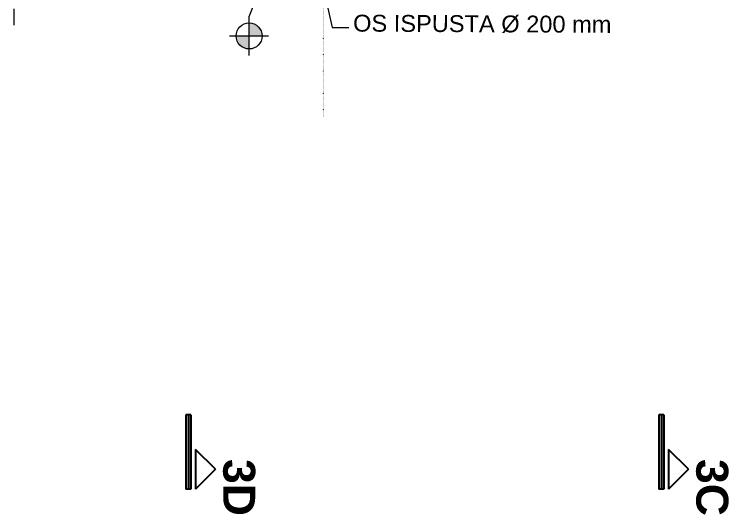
# Model space of a CAD drawing. Header units: millimetres. Extents: x 47631 to 558803, y 29659 to 315570.
# Drawn here: x 488596 to 497053, y 294874 to 300802 of the extents above; entities that cross this region are included whole.
import ezdxf

# ---------------------------------------------------------------- set-up
doc = ezdxf.new("R2010")
doc.units = ezdxf.units.MM
doc.linetypes.add('GP kota 13.83_20.63_22.63_PBS_arhitektura$0$DOT', pattern=[6.35, 0, -6.35])
doc.styles.add('GP kota 13.83_20.63_22.63_PBS_arhitektura$0$KOTE', font='arial.ttf')
doc.styles.add('GP kota 13.83_20.63_22.63_PBS_arhitektura$0$PRESJEK', font='arialbd.ttf', dxfattribs={"width": 0.7, "height": 75})
doc.styles.add('GP kota 13.83_20.63_22.63_PBS_arhitektura$0$Standard', font='arial.ttf')

msp = doc.modelspace()

# ---------------------------------------------------------------- hatches: boundary and pattern name
at = {"linetype": 'Continuous', "lineweight": 20}
h = msp.add_hatch(color=2, dxfattribs=at)
h.paths.add_polyline_path([(491375.2, 300390.6), (491375.2, 300544.6), (491221.3, 300544.6, 0.414214)])
h.paths.add_polyline_path([(491529.2, 300544.6, 0.414214), (491375.2, 300698.5), (491375.2, 300544.6)])
at = {"linetype": 'Continuous', "lineweight": 30}
for points in [[(490627.4, 295178.3), (490656.8, 295178.3), (490656.8, 296055.6), (490627.4, 296055.6)], [(490686.2, 296055.6), (490656.8, 296055.6), (490656.8, 295178.3), (490686.2, 295178.3)], [(496227.4, 295178.3), (496256.8, 295178.3), (496256.8, 296055.6), (496227.4, 296055.6)], [(496286.2, 296055.6), (496256.8, 296055.6), (496256.8, 295178.3), (496286.2, 295178.3)]]:
    msp.add_hatch(color=5, dxfattribs=at).paths.add_polyline_path(points)

# ---------------------------------------------------------------- linework, layer by layer
at = {"color": 2, "linetype": 'Continuous', "lineweight": 20}
for p, q in [((491375.2, 300775.5), (491873.9, 301985.4)), ((492072.5, 301954.8), (492359.5, 300646.8)), ((491375.2, 300313.6), (491375.2, 300775.5)), ((492359.5, 300646.8), (492554.7, 300646.8)), ((491144.3, 300544.6), (491606.2, 300544.6))]:
    msp.add_line(p, q, dxfattribs=at)
at = {"color": 2, "linetype": 'GP kota 13.83_20.63_22.63_PBS_arhitektura$0$DOT', "lineweight": 20}
msp.add_line((492256.8, 299587.9), (492256.8, 300988.1), dxfattribs=at)
at = {"color": 8, "linetype": 'Continuous', "lineweight": 9}
msp.add_line((488595.7, 300672.3), (488595.7, 300867.4), dxfattribs=at)
at = {"color": 5, "linetype": 'Continuous', "lineweight": 30}
for p, q in [((490686.2, 296055.6), (490627.4, 296055.6)), ((490627.4, 296055.6), (490627.4, 295178.3)), ((490656.8, 296055.6), (490656.8, 295178.3)), ((490686.2, 296055.6), (490686.2, 295178.3)), ((496286.2, 296055.6), (496227.4, 296055.6)), ((496227.4, 296055.6), (496227.4, 295178.3)), ((496256.8, 296055.6), (496256.8, 295178.3)), ((496286.2, 296055.6), (496286.2, 295178.3)), ((490977.5, 295412.8), (490742.3, 295648)), ((490742.3, 295648), (490742.3, 295177.6)), ((496577.5, 295412.8), (496342.3, 295648)), ((496342.3, 295648), (496342.3, 295177.6)), ((490977.5, 295412.8), (490742.3, 295177.6)), ((496577.5, 295412.8), (496342.3, 295177.6)), ((490686.2, 295178.3), (490627.4, 295178.3)), ((496286.2, 295178.3), (496227.4, 295178.3))]:
    msp.add_line(p, q, dxfattribs=at)
at = {"color": 2, "linetype": 'Continuous', "lineweight": 20}
msp.add_circle((491375.2, 300544.6), 154, dxfattribs=at)

# ---------------------------------------------------------------- texts
at = {"color": 1, "linetype": 'Continuous', "lineweight": 20, "style": 'GP kota 13.83_20.63_22.63_PBS_arhitektura$0$Standard'}
msp.add_text('OS ISPUSTA Ø 200 mm', height=200, rotation=359.71318, dxfattribs=at).set_placement((492606.3, 300596.8))
at = {"color": 2, "linetype": 'Continuous', "lineweight": 20, "style": 'GP kota 13.83_20.63_22.63_PBS_arhitektura$0$KOTE', "width": 0.95}
msp.add_attdef('', (491760.5, 300785.3), '', height=222.7, rotation=90, dxfattribs=at)
at = {"color": 5, "linetype": 'Continuous', "lineweight": 30, "style": 'GP kota 13.83_20.63_22.63_PBS_arhitektura$0$PRESJEK', "width": 1}
for tag, p in [('3D', (491069.9, 295534.1)), ('3C', (496669.9, 295534.1))]:
    msp.add_attdef(tag, p, '', height=377.8, rotation=270, dxfattribs=at)

doc.saveas('drawing.dxf')
